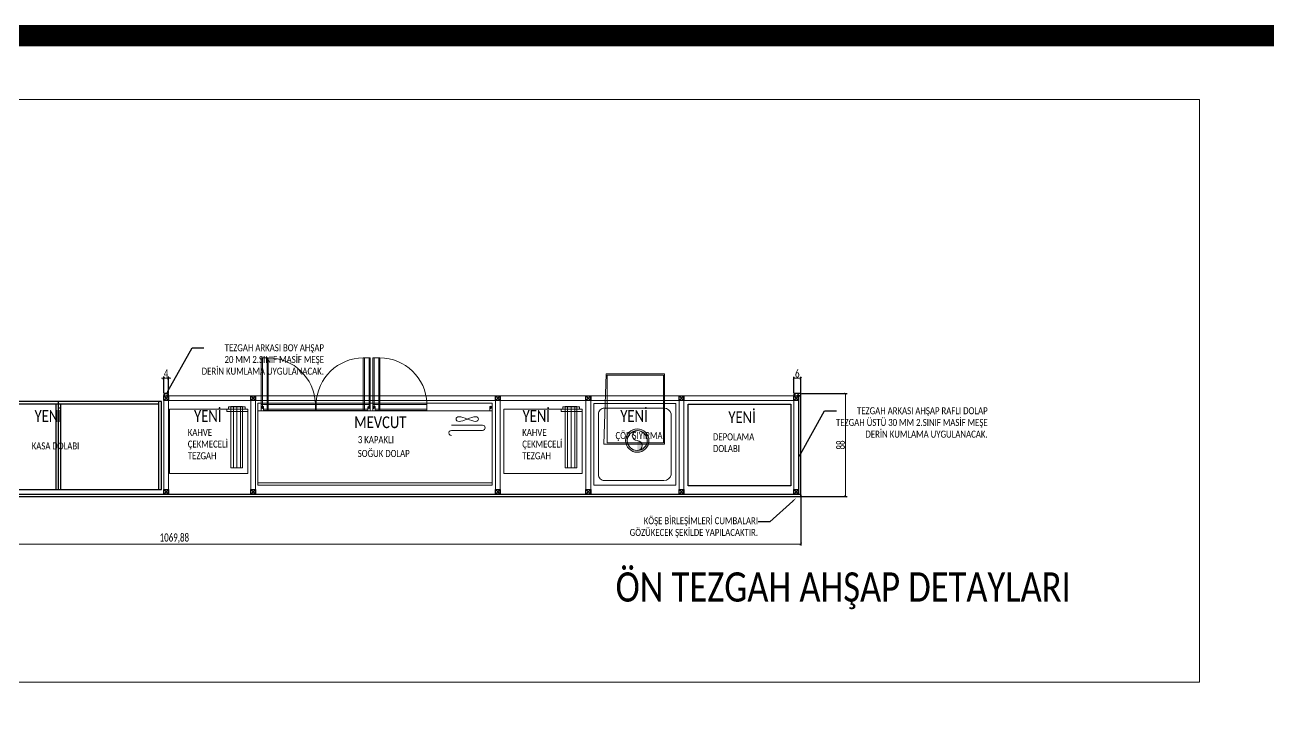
# Model space of a CAD drawing. Header units: millimetres. Extents: x -24 to 530668, y -246875 to -2983.
# Drawn here: x 271315 to 272377, y -109617 to -109021 of the extents above; entities that cross this region are included whole.
import ezdxf
from ezdxf import colors
from ezdxf.entities.mleader import LeaderData, LeaderLine
from ezdxf.math import Vec2, Vec3

# ---------------------------------------------------------------- set-up
doc = ezdxf.new("R2010")
doc.units = ezdxf.units.MM
doc.header["$PDMODE"] = 2
doc.layers.get('0').update_dxf_attribs({"lineweight": 20})
for name, color, linetype, lineweight in [('ahsap', 34, 'Continuous', 25), ('demir-1', 103, 'Continuous', 20), ('KP', 167, 'Continuous', 30), ('makineekipman', 156, 'Continuous', 20), ('mutfak ekipmanları', 167, 'Continuous', 25), ('text', 1, 'Continuous', 20), ('tezgahekipman', 146, 'Continuous', 20), ('ölçü', 251, 'Continuous', 5)]:
    doc.layers.add(name, color=color, linetype=linetype, lineweight=lineweight)
doc.layers.add('yazı', color=11, linetype='Continuous')
doc.styles.add('text2', font='calibri.ttf', dxfattribs={"width": 0.8})
doc.styles.add('Ölçü50', font='calibri.ttf', dxfattribs={"width": 0.7})
doc.dimstyles.new('ölçü10', dxfattribs={"dimtxt": 7, "dimasz": 2, "dimexe": 1.25, "dimexo": 0.625, "dimgap": 0.5, "dimtad": 1, "dimzin": 9, "dimtxsty": 'Ölçü50', "dimblk": 'ARCHTICK', "dimcen": 2, "dimclrd": 256, "dimclre": 256, "dimclrt": 1, "dimazin": 2, "dimtfac": 1, "dimtix": 1, "dimtmove": 0, "dimatfit": 3, "dimldrblk": 'ARCHTICK', "dimfxl": 1, "dimlwd": -1, "dimarcsym": 0})

# ---------------------------------------------------------------- blocks, each defined once
blk = doc.blocks.new('ADF')
at = {"layer": 'ahsap', "ltscale": 50}
for p, q in [((259780.9, -105638.1, 0), (259780.9, -105601.7, 0)), ((259850.9, -105638.1, 0), (259850.9, -105601.7, 0)), ((259782.9, -105638.1, 0), (259782.9, -105711.1, 0)), ((259848.9, -105640.1, 0), (259782.9, -105640.1, 0)), ((259815.9, -105640.1, 0), (259815.9, -105638.1, 0)), ((259848.9, -105711.1, 0), (259848.9, -105638.1, 0)), ((259852.9, -105638.1, 0), (259852.9, -105713.1, 0)), ((260028.9, -105640.1, 0), (259852.9, -105640.1, 0)), ((259940.9, -105640.1, 0), (259940.9, -105713.1, 0)), ((259942.9, -105638.1, 0), (259942.9, -105713.1, 0)), ((259944.9, -105640.1, 0), (259944.9, -105713.1, 0)), ((260028.9, -105713.1, 0), (260028.9, -105638.1, 0)), ((259782.9, -105711.1, 0), (259848.9, -105711.1, 0))]:
    blk.add_line(p, q, dxfattribs=at)
at = {"layer": 'ahsap', "ltscale": 50, "elevation": 0}
for points in [[(259780.9, -105713.1), (259850.9, -105713.1), (259850.9, -105638.1), (259780.9, -105638.1)], [(259850.9, -105638.1), (259850.9, -105713.1), (260030.9, -105713.1), (260030.9, -105638.1)]]:
    blk.add_lwpolyline(points, close=True, dxfattribs=at)
at = {"layer": 'ahsap', "ltscale": 50}
for centre, radius, start, end in [((259782.5, -105635.1, 0), 33.5, 354.8833, 92.7678), ((259848.3, -105634.1, 0), 32.6, 85.3296, 187.0194)]:
    blk.add_arc(centre, radius, start, end, dxfattribs=at)
at = {"layer": 'yazı', "char_height": 6, "attachment_point": 7, "style": 'text2'}
for s, insert in [('NÖTR TEZGAH', (259799.9, -105679)), ('KASA DOLABI', (259920.2, -105679))]:
    blk.add_mtext_dynamic_manual_height_columns(s, width=527.008, gutter_width=12.5, heights=[0], dxfattribs=dict(at, insert=insert))
blk = doc.blocks.new('qqq')
at = {"layer": 'makineekipman'}
for p, q in [((242467.2, -92708.6, 0), (242485.2, -92708.6, 0)), ((242472.8, -92704.3, 0), (242472.8, -92756.6, 0)), ((242475.8, -92704.3, 0), (242475.8, -92756.6, 0)), ((242478.8, -92704.3, 0), (242478.8, -92756.6, 0))]:
    blk.add_line(p, q, dxfattribs=at)
at = {"layer": 'makineekipman', "extrusion": (6.3311e-09, 1.52846e-08, 1), "elevation": 0}
blk.add_lwpolyline([(242418.2, -92761.6), (242485.2, -92761.6), (242485.2, -92706.6), (242418.2, -92706.6)], dxfattribs=at)
at = {"layer": 'makineekipman', "elevation": 0}
for points in [[(242418.2, -92761.6), (242418.2, -92706.6)], [(242485.2, -92761.6), (242485.2, -92752.1)]]:
    blk.add_lwpolyline(points, dxfattribs=at)
at = {"layer": 'makineekipman', "extrusion": (6.3311e-09, 1.52846e-08, 1), "elevation": 0, "flags": 128}
blk.add_lwpolyline([(242485.2, -92706.6), (242467.2, -92706.6), (242467.2, -92708.6), (242467.2, -92706.6), (242485.2, -92706.6), (242485.2, -92708.6)], close=True, dxfattribs=at)
at = {"layer": 'makineekipman', "extrusion": (-1.12909e-08, 1.39832e-08, 1), "elevation": 0}
for points in [[(242468.8, -92704.6), (242482.8, -92704.6), (242482.8, -92706.6), (242468.8, -92706.6)], [(242470.8, -92704.3), (242480.7, -92704.3), (242480.7, -92756.6), (242470.8, -92756.6)]]:
    blk.add_lwpolyline(points, close=True, dxfattribs=at)
blk = doc.blocks.new('fdg')
at = {"layer": 'KP'}
blk.add_lwpolyline([(249315.5, -96506), (249319.5, -96506), (249319.5, -96510), (249315.5, -96510), (249315.5, -96506), (249319.5, -96510), (249319.5, -96506), (249315.5, -96510)], dxfattribs=at)
blk = doc.blocks.new('çöpsıyırma')
at = {"layer": 'makineekipman', "extrusion": (1.73341e-08, 6.73534e-11, 1)}
h = blk.add_hatch(color=256, dxfattribs=at)
edge = h.paths.add_edge_path(flags=17)
edge.add_arc((31.8, -38.2), 8.5, 0, 360)
edge = h.paths.add_edge_path()
edge.add_arc((31.8, -38.2), 10, 0, 360)
edge = h.paths.add_edge_path(flags=16)
edge.add_arc((31.8, -33.9), 4.25, 90, 270)
blk.add_lwpolyline([(69, 0), (-1, 0), (-1, -70), (69, -70)], close=True, dxfattribs=at)
blk.add_lwpolyline([(60, -4), (9, -4, 0.375011), (3, -9), (3, -61, 0.375011), (9, -66), (60, -66, 0.414214), (65, -61), (65, -9, 0.414214)], format="xyb", close=True, dxfattribs=at)
at = {"layer": 'makineekipman', "extrusion": (1.73341e-08, 6.73534e-11, 1), "elevation": 0}
for points in [[(60.5, -35.2), (58.5, -95.2), (8.5, -95.2), (8.5, -35.2)], [(57.5, -36.2), (57.5, -94.2), (9.5, -94.2), (9.5, -36.2)]]:
    blk.add_lwpolyline(points, close=True, dxfattribs=at)
at = {"layer": 'makineekipman', "extrusion": (1.73341e-08, 6.73534e-11, 1)}
for radius in [10, 8.5]:
    blk.add_circle((31.8, -38.2), radius, dxfattribs=at)
for centre, start, end in [((31.8, -33.9), 90, 270), ((31.8, -42.4), 270, 90)]:
    blk.add_arc(centre, 4.25, start, end, dxfattribs=at)
blk = doc.blocks.new('_ArchTick')
at = {"color": 0, "linetype": 'ByBlock', "const_width": 0.15}
blk.add_lwpolyline([(-0.5, -0.5), (0.5, 0.5)], dxfattribs=at)
blk = doc.blocks.new('*D480')
at = {"layer": 'DEFPOINTS', "color": 0, "transparency": 16777216}
for p in [(270907.8, -109422.5), (271977.7, -109422.5), (271977.7, -109465.2)]:
    blk.add_point(p, dxfattribs=at)
at = {"layer": 'ölçü', "lineweight": -2, "transparency": 16777216}
for p, q in [((270907.8, -109423.1), (270907.8, -109466.4)), ((271977.7, -109423.1), (271977.7, -109466.4))]:
    blk.add_line(p, q, dxfattribs=at)
at = {"layer": 'ölçü', "transparency": 16777216}
blk.add_line((270907.8, -109465.2), (271977.7, -109465.2), dxfattribs=at)
at = {"layer": 'ölçü', "transparency": 16777216, "xscale": 2, "yscale": 2, "zscale": 2, "rotation": 180}
blk.add_blockref('_ArchTick', (270907.8, -109465.2), dxfattribs=at)
at = {"layer": 'ölçü', "transparency": 16777216, "xscale": 2, "yscale": 2, "zscale": 2}
blk.add_blockref('_ArchTick', (271977.7, -109465.2), dxfattribs=at)
at = {"layer": 'ölçü', "color": 1, "transparency": 16777216, "insert": (271442.7, -109460.3), "char_height": 7, "attachment_point": 5, "style": 'Ölçü50'}
blk.add_mtext('1069,88', dxfattribs=at)
blk = doc.blocks.new('*D481')
at = {"layer": 'DEFPOINTS', "color": 0, "transparency": 16777216}
for p in [(271977.7, -109336.5), (272015.9, -109336.5), (271977.7, -109424.5)]:
    blk.add_point(p, dxfattribs=at)
at = {"layer": 'ölçü', "lineweight": -2, "transparency": 16777216}
for p, q in [((271978.3, -109336.5), (272017.2, -109336.5)), ((271978.3, -109424.5), (272017.2, -109424.5))]:
    blk.add_line(p, q, dxfattribs=at)
at = {"layer": 'ölçü', "transparency": 16777216}
blk.add_line((272015.9, -109424.5), (272015.9, -109336.5), dxfattribs=at)
at = {"layer": 'ölçü', "transparency": 16777216, "xscale": 2, "yscale": 2, "zscale": 2}
for p, rotation in [((272015.9, -109336.5), 90), ((272015.9, -109424.5), 270)]:
    blk.add_blockref('_ArchTick', p, dxfattribs=dict(at, rotation=rotation))
at = {"layer": 'ölçü', "color": 1, "transparency": 16777216, "insert": (272011.8, -109380.5), "char_height": 7, "attachment_point": 5, "rotation": 90, "style": 'Ölçü50'}
blk.add_mtext('88', dxfattribs=at)
blk = doc.blocks.new('*D482')
at = {"layer": 'DEFPOINTS', "color": 0, "transparency": 16777216}
for p in [(271971.7, -109323.5), (271971.7, -109336.5), (271977.7, -109336.5)]:
    blk.add_point(p, dxfattribs=at)
at = {"layer": 'ölçü', "lineweight": -2, "transparency": 16777216}
for p, q in [((271971.7, -109335.8), (271971.7, -109322.3)), ((271977.7, -109335.8), (271977.7, -109322.3))]:
    blk.add_line(p, q, dxfattribs=at)
at = {"layer": 'ölçü', "transparency": 16777216}
blk.add_line((271977.7, -109323.5), (271971.7, -109323.5), dxfattribs=at)
at = {"layer": 'ölçü', "transparency": 16777216, "xscale": 2, "yscale": 2, "zscale": 2, "rotation": 180}
blk.add_blockref('_ArchTick', (271971.7, -109323.5), dxfattribs=at)
at = {"layer": 'ölçü', "transparency": 16777216, "xscale": 2, "yscale": 2, "zscale": 2}
blk.add_blockref('_ArchTick', (271977.7, -109323.5), dxfattribs=at)
at = {"layer": 'ölçü', "color": 1, "transparency": 16777216, "insert": (271974.7, -109319.4), "char_height": 7, "attachment_point": 5, "style": 'Ölçü50'}
blk.add_mtext('6', dxfattribs=at)
blk = doc.blocks.new('*D483')
at = {"layer": 'DEFPOINTS', "color": 0, "transparency": 16777216}
for p in [(271437.6, -109323.4), (271433.6, -109336.5, 0), (271437.6, -109336.5, 0)]:
    blk.add_point(p, dxfattribs=at)
at = {"layer": 'ölçü', "transparency": 16777216}
for p, q in [((271433.6, -109323.4), (271431.6, -109323.4)), ((271433.6, -109323.4), (271437.6, -109323.4)), ((271437.6, -109323.4), (271439.6, -109323.4))]:
    blk.add_line(p, q, dxfattribs=at)
at = {"layer": 'ölçü', "lineweight": -2, "transparency": 16777216}
for p, q in [((271433.6, -109335.8), (271433.6, -109322.1)), ((271437.6, -109335.8), (271437.6, -109322.1))]:
    blk.add_line(p, q, dxfattribs=at)
at = {"layer": 'ölçü', "transparency": 16777216, "xscale": 2, "yscale": 2, "zscale": 2}
blk.add_blockref('_ArchTick', (271433.6, -109323.4), dxfattribs=at)
at = {"layer": 'ölçü', "transparency": 16777216, "xscale": 2, "yscale": 2, "zscale": 2, "rotation": 180}
blk.add_blockref('_ArchTick', (271437.6, -109323.4), dxfattribs=at)
at = {"layer": 'ölçü', "color": 1, "transparency": 16777216, "insert": (271435.6, -109319.4), "char_height": 7, "attachment_point": 5, "style": 'Ölçü50'}
blk.add_mtext('4', dxfattribs=at)

msp = doc.modelspace()

# ---------------------------------------------------------------- hatches: boundary and pattern name
at = {"layer": 'ahsap'}
h = msp.add_hatch(dxfattribs=at)
h.set_pattern_fill('JIS_LC_20A', color=0, scale=0.1)
h.set_pattern_definition([(45, (-8620.0434, 6163.8572), (-1.414213562, 1.414213562), []), (45, (-8619.9434, 6163.8572), (-1.414213562, 1.414213562), [])])
h.paths.add_polyline_path([(271437.594, -109338.458), (271437.594, -109336.458), (271433.594, -109336.458), (271433.594, -109338.458)])
h = msp.add_hatch(dxfattribs=at)
h.set_pattern_fill('JIS_LC_20A', color=0, scale=0.1)
h.set_pattern_definition([(45, (-10109.1345, 4911.4706), (-1.414213562, 1.414213562), []), (45, (-10109.0345, 4911.4706), (-1.414213562, 1.414213562), [])])
h.paths.add_polyline_path([(271977.656, -109338.458), (271977.656, -109336.458), (271971.656, -109336.458), (271971.656, -109338.458)])

# ---------------------------------------------------------------- linework, layer by layer
at = {"color": 1, "const_width": 18.492}
msp.add_lwpolyline([(269213.704, -109030.619), (275060.383, -109030.619), (275060.383, -110583.763), (269213.704, -110583.763)], close=True, dxfattribs=at)
msp.add_lwpolyline([(270714.572, -109085.085), (272318.154, -109085.085), (272318.154, -109583.156), (270714.572, -109583.156)], close=True)
at = {"layer": 'ahsap'}
msp.add_line((270907.78, -109422.458), (271977.656, -109422.458), dxfattribs=at)
for points in [[(270909.78, -109338.458), (270907.78, -109338.458), (270907.78, -109424.458), (271977.656, -109424.458), (271977.656, -109338.458), (271975.656, -109338.458)], [(271977.656, -109338.458), (271977.656, -109336.458), (271971.656, -109336.458), (271971.656, -109338.458), (271977.656, -109338.458)], [(271975.656, -109338.458), (271975.656, -109422.458)]]:
    msp.add_lwpolyline(points, dxfattribs=at)
at = {"layer": 'ahsap', "elevation": 0}
msp.add_lwpolyline([(271437.594, -109338.458), (271437.594, -109336.458), (271433.594, -109336.458), (271433.594, -109338.458), (271437.594, -109338.458)], dxfattribs=at)
at = {"layer": 'demir-1'}
for points in [[(271433.594, -109338.458), (271975.656, -109338.458)], [(271507.983, -109338.458), (271507.983, -109422.458)], [(271511.983, -109338.458), (271511.983, -109422.458)], [(271717.032, -109338.458), (271717.032, -109422.458)], [(271721.032, -109338.458), (271721.032, -109422.458)], [(271794.237, -109338.458), (271794.237, -109422.458)], [(271798.237, -109338.458), (271798.237, -109422.458)], [(271873.857, -109338.458), (271873.857, -109422.458)], [(271877.857, -109338.458), (271877.857, -109422.458)], [(271971.656, -109338.458), (271971.656, -109422.458)], [(271433.594, -109342.458), (271975.656, -109342.458)]]:
    msp.add_lwpolyline(points, dxfattribs=at)
at = {"layer": 'demir-1', "elevation": 0}
for points in [[(271433.594, -109338.458), (271433.594, -109422.458)], [(271437.594, -109338.458), (271437.594, -109422.458)]]:
    msp.add_lwpolyline(points, dxfattribs=at)
at = {"layer": 'makineekipman', "extrusion": (-6.3311e-09, -1.52846e-08, 1)}
for p, q in [((271517.945, -109347.406, 0), (271517.945, -109305.906, 0)), ((271521.945, -109305.906, 0), (271521.945, -109351.406, 0)), ((271605.014, -109305.906, 0), (271605.014, -109351.406, 0)), ((271609.014, -109347.406, 0), (271609.014, -109305.906, 0)), ((271613.22, -109347.406, 0), (271613.22, -109305.906, 0)), ((271617.22, -109305.906, 0), (271617.22, -109351.406, 0)), ((271711.985, -109351.407, 0), (271513.989, -109351.406, 0)), ((271516.945, -109345.906, 0), (271563.145, -109345.906, 0)), ((271563.145, -109349.906, 0), (271518.945, -109349.906, 0)), ((271610.014, -109345.906, 0), (271563.814, -109345.906, 0)), ((271563.814, -109349.906, 0), (271608.014, -109349.906, 0)), ((271612.22, -109345.906, 0), (271658.42, -109345.906, 0)), ((271658.42, -109349.906, 0), (271614.22, -109349.906, 0)), ((271713.985, -109412.906, 0), (271513.983, -109412.906, 0))]:
    msp.add_line(p, q, dxfattribs=at)
at = {"layer": 'makineekipman', "extrusion": (-6.3311e-09, -1.52846e-08, 1), "elevation": 0}
for points in [[(271522.945, -109351.406), (271516.945, -109351.406), (271516.945, -109305.906), (271522.945, -109305.906), (271522.945, -109351.406)], [(271604.014, -109351.406), (271610.014, -109351.406), (271610.014, -109305.906), (271604.014, -109305.906), (271604.014, -109351.406)], [(271618.22, -109351.406), (271612.22, -109351.406), (271612.22, -109305.906), (271618.22, -109305.906), (271618.22, -109351.406)], [(271516.945, -109344.906), (271563.145, -109344.906), (271563.145, -109350.906), (271518.945, -109350.906)], [(271518.945, -109347.906), (271518.945, -109351.406)], [(271610.014, -109344.906), (271563.814, -109344.906), (271563.814, -109350.906), (271608.014, -109350.906)], [(271608.014, -109347.906), (271608.014, -109351.406)], [(271612.22, -109344.906), (271658.42, -109344.906), (271658.42, -109350.906), (271614.22, -109350.906)], [(271614.22, -109347.906), (271614.22, -109351.406)], [(271711.982, -109347.907), (271711.985, -109351.407), (271713.985, -109351.406), (271713.982, -109347.906)]]:
    msp.add_lwpolyline(points, dxfattribs=at)
msp.add_lwpolyline([(271513.985, -109344.906), (271713.985, -109344.906), (271713.985, -109414.906), (271513.985, -109414.906)], close=True, dxfattribs=at)
at = {"layer": 'makineekipman', "extrusion": (-6.3311e-09, -1.52846e-08, 1)}
msp.add_lwpolyline([(271699.848, -109356.341), (271698.391, -109356.514), (271696.689, -109356.968), (271694.824, -109357.611), (271692.877, -109358.347), (271690.93, -109359.083), (271689.065, -109359.726), (271687.363, -109360.18), (271685.907, -109360.353), (271684.763, -109360.182), (271683.945, -109359.729), (271683.455, -109359.088), (271683.291, -109358.353), (271683.454, -109357.618), (271683.944, -109356.977), (271684.76, -109356.522), (271685.904, -109356.35), (271687.361, -109356.521), (271689.063, -109356.973), (271690.929, -109357.613), (271692.877, -109358.347), (271694.825, -109359.081), (271696.691, -109359.721), (271698.393, -109360.173), (271699.85, -109360.344), (271700.994, -109360.172), (271701.811, -109359.717), (271702.3, -109359.076), (271702.463, -109358.341), (271702.299, -109357.606), (271701.809, -109356.965), (271700.991, -109356.512)], close=True, dxfattribs=at)
at = {"layer": 'makineekipman', "extrusion": (-6.3311e-09, -1.52846e-08, 1), "elevation": 0}
for points in [[(271705.964, -109367.992), (271679.292, -109368.01, 1), (271679.295, -109372.355)], [(271679.289, -109363.664), (271705.961, -109363.646, -1), (271705.964, -109367.992)]]:
    msp.add_lwpolyline(points, format="xyb", dxfattribs=at)
at = {"layer": 'makineekipman', "extrusion": (-6.3311e-09, -1.52846e-08, 1)}
for centre in [(271517.878, -109348.619, 0), (271609.081, -109348.619, 0), (271613.154, -109348.619, 0), (271713.05, -109348.62, 0)]:
    msp.add_circle(centre, 0.596, dxfattribs=at)
for centre, radius, start, end in [((271522.325, -109346.763, 0), 40.862, 2.60524, 89.130863), ((271604.634, -109346.763, 0), 40.862, 90.869137, 177.39476), ((271617.6, -109346.763, 0), 40.862, 2.60524, 89.130863), ((271517.945, -109348.656, 0), 1.25, 36.869898, 143.130102), ((271609.014, -109348.656, 0), 1.25, 36.869898, 143.130102), ((271613.22, -109348.656, 0), 1.25, 36.869898, 143.130102), ((271712.983, -109348.656, 0), 1.25, 36.906973, 143.167177)]:
    msp.add_arc(centre, radius, start, end, dxfattribs=at)
at = {"layer": 'mutfak ekipmanları', "elevation": 0}
msp.add_lwpolyline([(271881.421, -109345.556), (271969.184, -109345.556), (271969.184, -109415.556), (271881.421, -109415.556)], close=True, dxfattribs=at)

# ---------------------------------------------------------------- block references
at = {"layer": 'demir-1'}
msp.add_blockref('ADF', (11400.684, -3705.383), dxfattribs=at)
at = {"layer": 'makineekipman'}
for p in [(22118.096, -12832.458, 0), (22192.485, -12832.458), (22401.534, -12832.458), (22478.738, -12832.458), (22558.359, -12832.458), (22656.157, -12832.458), (22118.096, -12912.458, 0), (22192.485, -12912.458), (22401.534, -12912.458), (22478.738, -12912.458), (22558.359, -12912.458), (22656.157, -12912.458)]:
    msp.add_blockref('fdg', p, dxfattribs=at)
at = {"layer": 'tezgahekipman', "rotation": 180}
msp.add_blockref('çöpsıyırma', (271869.846, -109414.954, 0), dxfattribs=at)
at = {"layer": 'ölçü'}
for p in [(29020.27, -16643.385, 0), (29305.781, -16643.385, 0)]:
    msp.add_blockref('qqq', p, dxfattribs=at)

# ---------------------------------------------------------------- texts
at = {"layer": 'text', "insert": (271819.539, -109489.414), "char_height": 25, "width": 446.70143, "attachment_point": 1, "style": 'text2'}
msp.add_mtext('ÖN TEZGAH AHŞAP DETAYLARI', dxfattribs=at)
at = {"layer": 'yazı', "style": 'text2', "width": 0.8}
for s, p in [('3 KAPAKLI', (271599.4, -109378.96, 0)), ('SOĞUK DOLAP', (271599.315, -109390.769, 0))]:
    msp.add_text(s, height=6, dxfattribs=at).set_placement(p)
at = {"layer": 'yazı', "attachment_point": 1, "style": 'text2'}
for s, insert, char_height in [('{\\C3;YENİ}', (271323.319, -109350.738, 0), 10), ('{\\C3;YENİ}', (271459.525, -109350.738, 0), 10), ('{\\C3;YENİ}', (271740.088, -109350.738, 0), 10), ('{\\C3;YENİ}', (271823.581, -109350.738, 0), 10), ('{\\C3;YENİ}', (271915.831, -109351.824, 0), 10), ('{\\C3;MEVCUT}', (271596.291, -109356.091, 0), 10), ('KAHVE \\PÇEKMECELİ\\PTEZGAH', (271454.181, -109366.729, 0), 6), ('KAHVE \\PÇEKMECELİ\\PTEZGAH', (271739.778, -109366.729, 0), 6), ('ÇÖP SIYIRMA', (271819.449, -109369.45, 0), 6), ('DEPOLAMA\\PDOLABI', (271902.694, -109370.536, 0), 6)]:
    msp.add_mtext_dynamic_manual_height_columns(s, width=527.00794, gutter_width=12.5, heights=[0], dxfattribs=dict(at, insert=insert, char_height=char_height))

# ---------------------------------------------------------------- dimensions: what is measured, and where the dimension line sits
at = {"layer": 'ölçü'}
for base, p1, p2, picture, middle in [((271437.594, -109323.378), (271433.594, -109336.458, 0), (271437.594, -109336.458, 0), '*D483', (271435.594, -109319.361)), ((271971.656, -109323.533), (271977.656, -109336.458), (271971.656, -109336.458), '*D482', (271974.656, -109319.449)), ((271977.656, -109465.165), (270907.78, -109422.458), (271977.656, -109422.458), '*D480', (271442.718, -109460.349))]:
    dim = msp.add_linear_dim(base=base, p1=p1, p2=p2, dimstyle='ölçü10', dxfattribs=at)
    dim.commit()
    dim.dimension.update_dxf_attribs({"geometry": picture, "text_midpoint": middle})
dim = msp.add_linear_dim(base=(272015.918, -109336.458), p1=(271977.656, -109424.458), p2=(271977.656, -109336.458), angle=90, dimstyle='ölçü10', dxfattribs=at)
dim.commit()
dim.dimension.update_dxf_attribs({"geometry": '*D481', "text_midpoint": (272011.832, -109380.458)})

# ---------------------------------------------------------------- leaders
at = {"layer": 'yazı'}
ml = msp.add_multileader_mtext('Standard', dxfattribs=at)
ml.set_content('{\\fCalibri Light|b0|i0|c0|p34;\\C0;TEZGAH ARKASI BOY AHŞAP \\P20 MM 2.SINIF MASİF MEŞE \\PDERİN KUMLAMA UYGULANACAK.}', color=256, style='text2')
ml.set_leader_properties()
ml.build(insert=Vec2(0, 0))
ml.multileader.update_dxf_attribs({"dogleg_length": 10})
ctx = ml.context
ctx.base_point, ctx.char_height, ctx.landing_gap_size, ctx.plane_origin = Vec3(271467.806, -109297.454, 0), 6, 0.09, Vec3(271435.252, -109338.093, 0)
ctx.text_align_type = 2
notes = []
notes.append((ctx, [(0, (1, 1, 0), (271457.806, -109297.454, 0), (1, 0), 10, [(0, [(271435.252, -109338.093, 0)], 0, [])])]))
ctx.mtext.insert, ctx.mtext.alignment, ctx.mtext.flow_direction = Vec3(271570.472, -109294.414, 0), 3, 5
ml = msp.add_multileader_mtext('Standard', dxfattribs=at)
ml.set_content('{\\fCalibri Light|b0|i0|c0|p34;\\C0;TEZGAH ARKASI AHŞAP RAFLI DOLAP \\PTEZGAH ÜSTÜ 30 MM 2.SINIF MASİF MEŞE \\PDERİN KUMLAMA UYGULANACAK.}', color=256, style='text2')
ml.set_leader_properties()
ml.build(insert=Vec2(0, 0))
ml.multileader.update_dxf_attribs({"dogleg_length": 10})
ctx = ml.context
ctx.base_point, ctx.char_height, ctx.landing_gap_size, ctx.plane_origin = Vec3(272008.049, -109351.289), 6, 0.09, Vec3(271975.495, -109391.929)
ctx.text_align_type = 2
notes.append((ctx, [(0, (1, 1, 0), (271998.049, -109351.289), (1, 0), 10, [(0, [(271975.495, -109391.929)], 0, [])])]))
ctx.mtext.insert, ctx.mtext.alignment, ctx.mtext.flow_direction = Vec3(272137.274, -109348.25), 3, 5
ml = msp.add_multileader_mtext('Standard', dxfattribs=at)
ml.set_content('{\\fCalibri Light|b0|i0|c0|p34;\\C0;KÖŞE BİRLEŞİMLERİ CUMBALARI \\PGÖZÜKECEK ŞEKİLDE YAPILACAKTIR.}', color=256, style='text2')
ml.set_leader_properties()
ml.build(insert=Vec2(0, 0))
ml.multileader.update_dxf_attribs({"dogleg_length": 10})
ctx = ml.context
ctx.base_point, ctx.char_height, ctx.landing_gap_size, ctx.plane_origin = Vec3(271832.892, -109446.114), 6, 0.09, Vec3(272031.139, -109523.278)
ctx.text_align_type = 2
notes.append((ctx, [(1, (1, 1, 0), (271951.235, -109446.114), (-1, 0), 10, [(0, [(271973.729, -109425.878)], 0, [])])]))
ctx.mtext.insert, ctx.mtext.alignment, ctx.mtext.flow_direction = Vec3(271941.145, -109442.272), 3, 5
for ctx, leaders in notes:
    for number, flags, end, landing, length, lines in leaders:
        leader = LeaderData()
        leader.index, (leader.has_last_leader_line, leader.has_dogleg_vector, leader.attachment_direction) = number, flags
        leader.last_leader_point, leader.dogleg_vector, leader.dogleg_length = Vec3(end), Vec3(landing), length
        for number, points, colour, breaks in lines:
            line = LeaderLine()
            line.index, line.vertices, line.color, line.breaks = number, Vec3.list(points), colors.encode_raw_color(colour), breaks
            leader.lines.append(line)
        ctx.leaders.append(leader)

doc.saveas('drawing.dxf')
